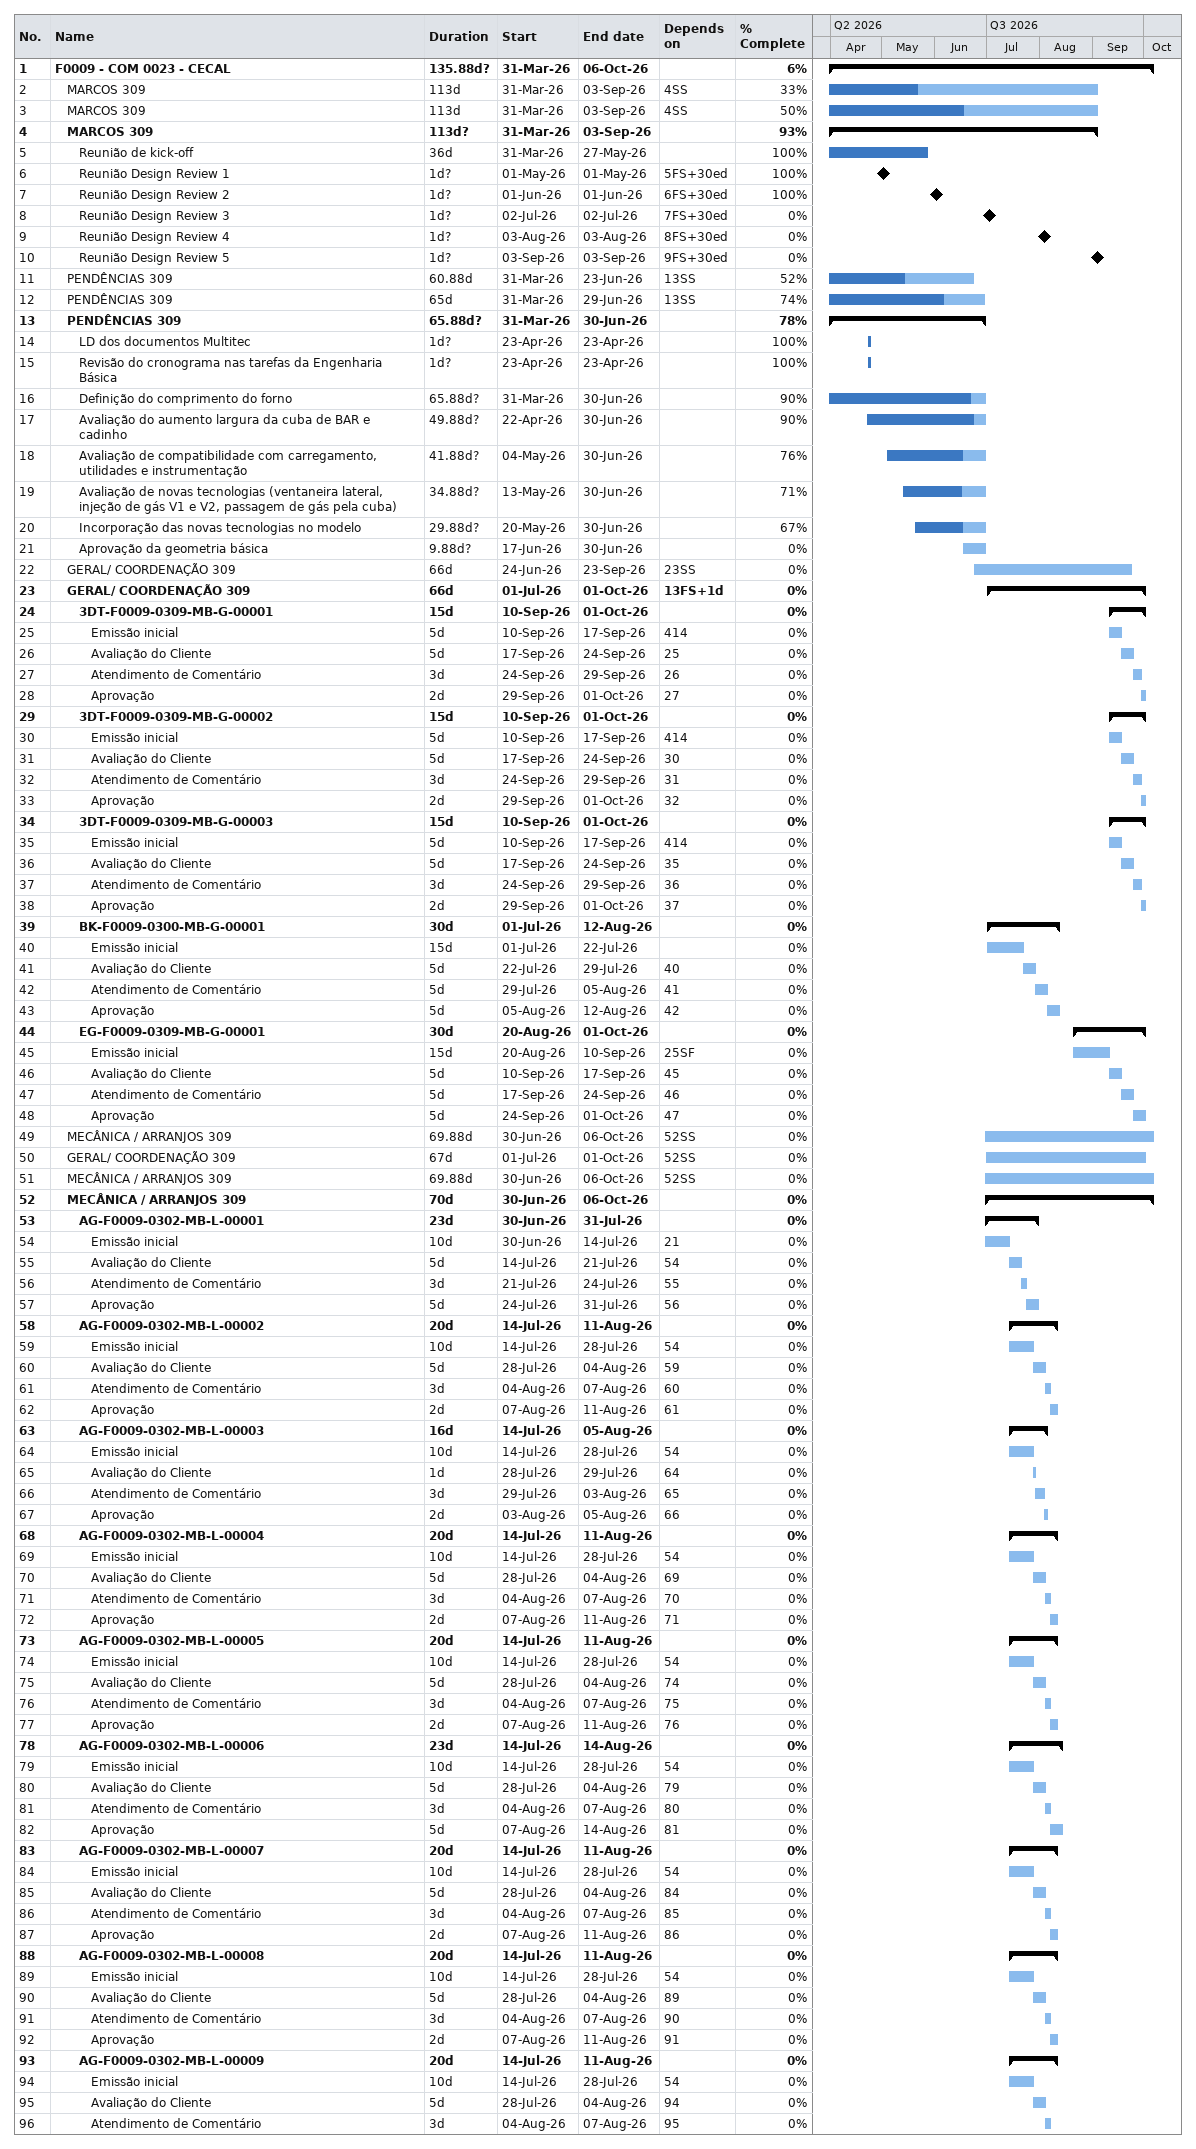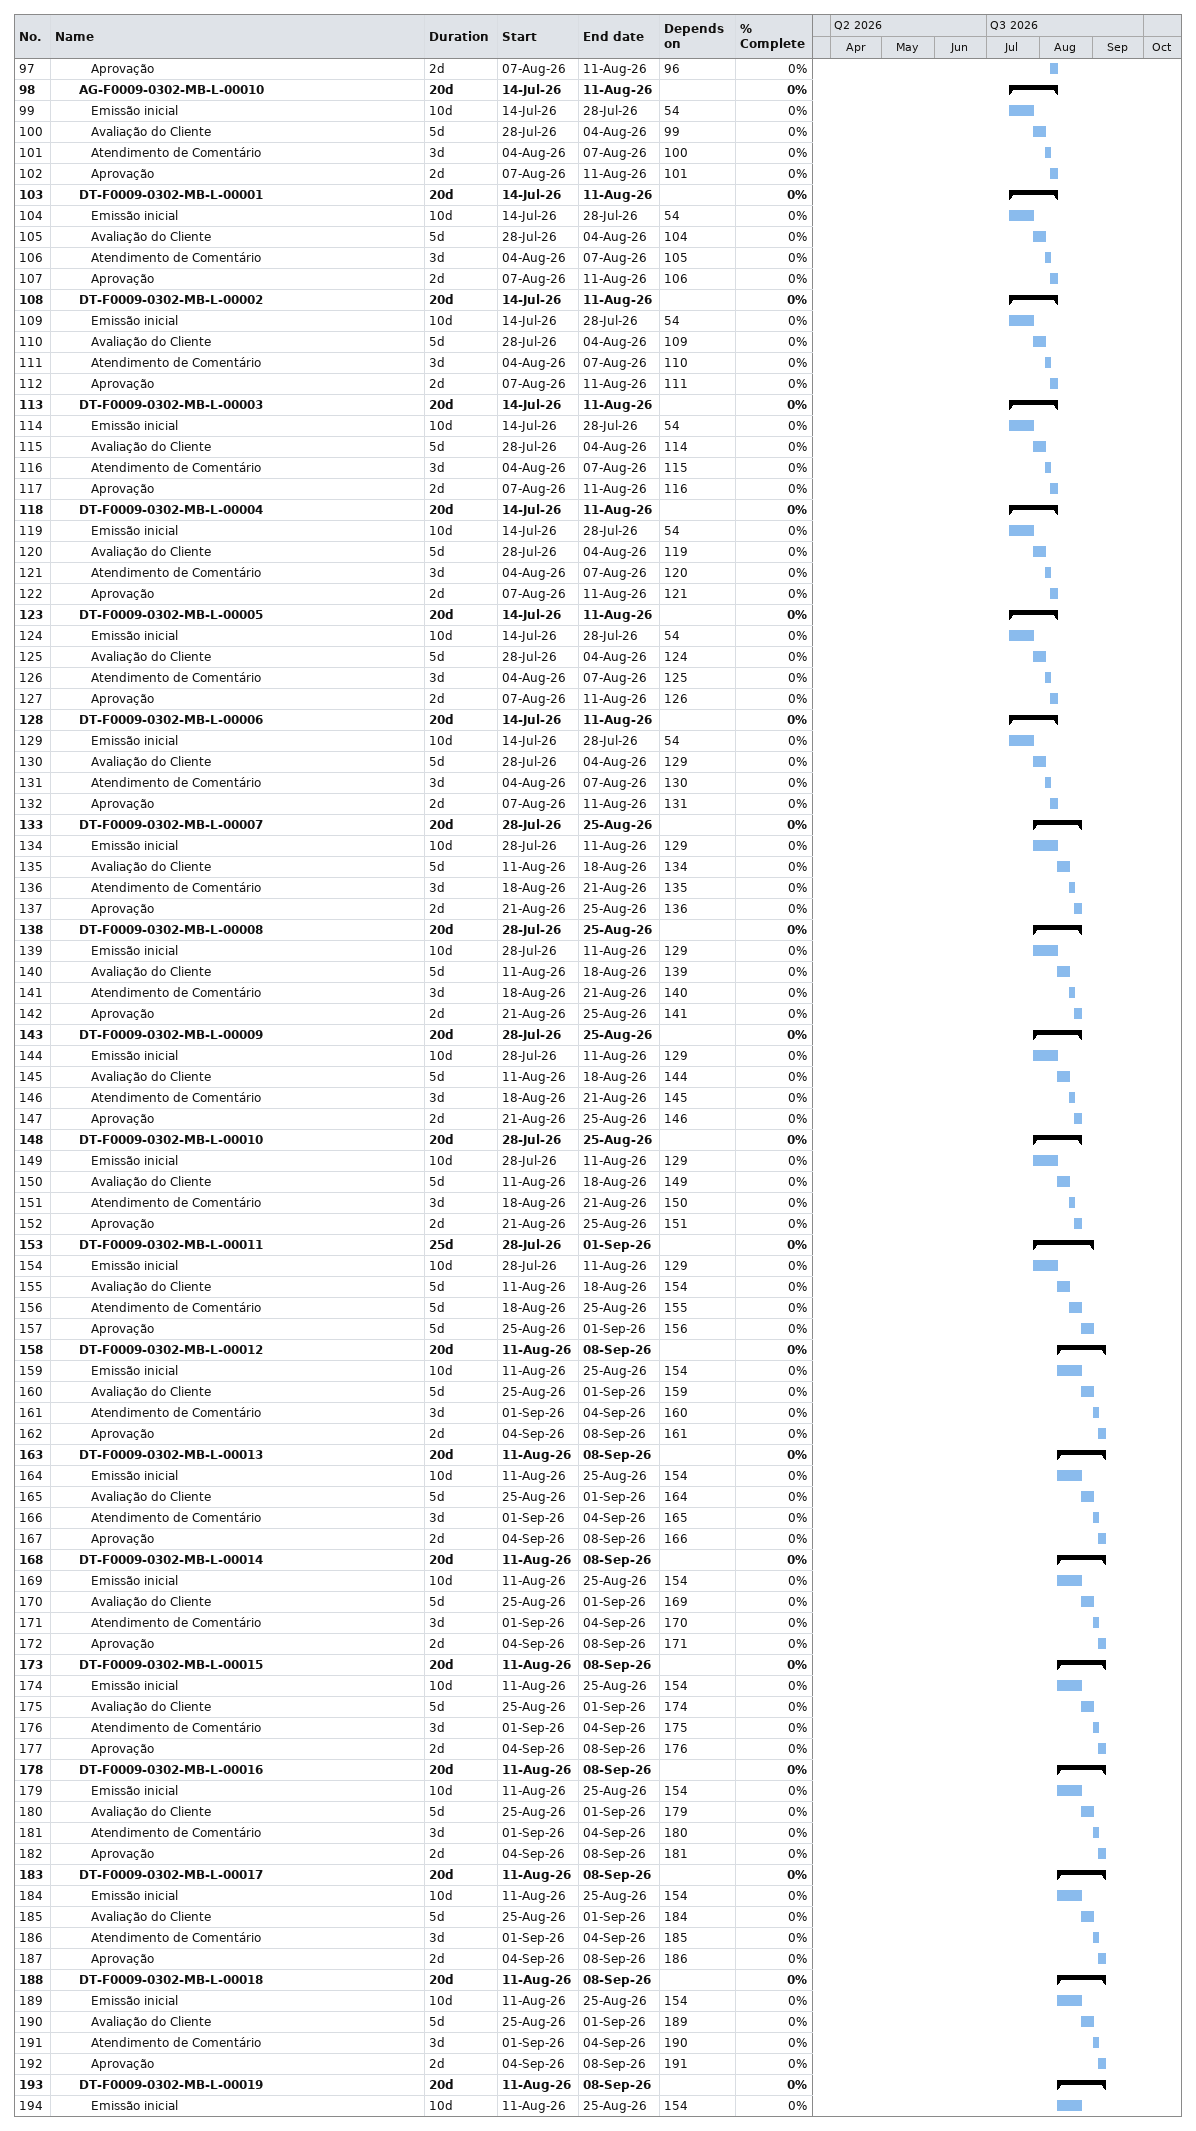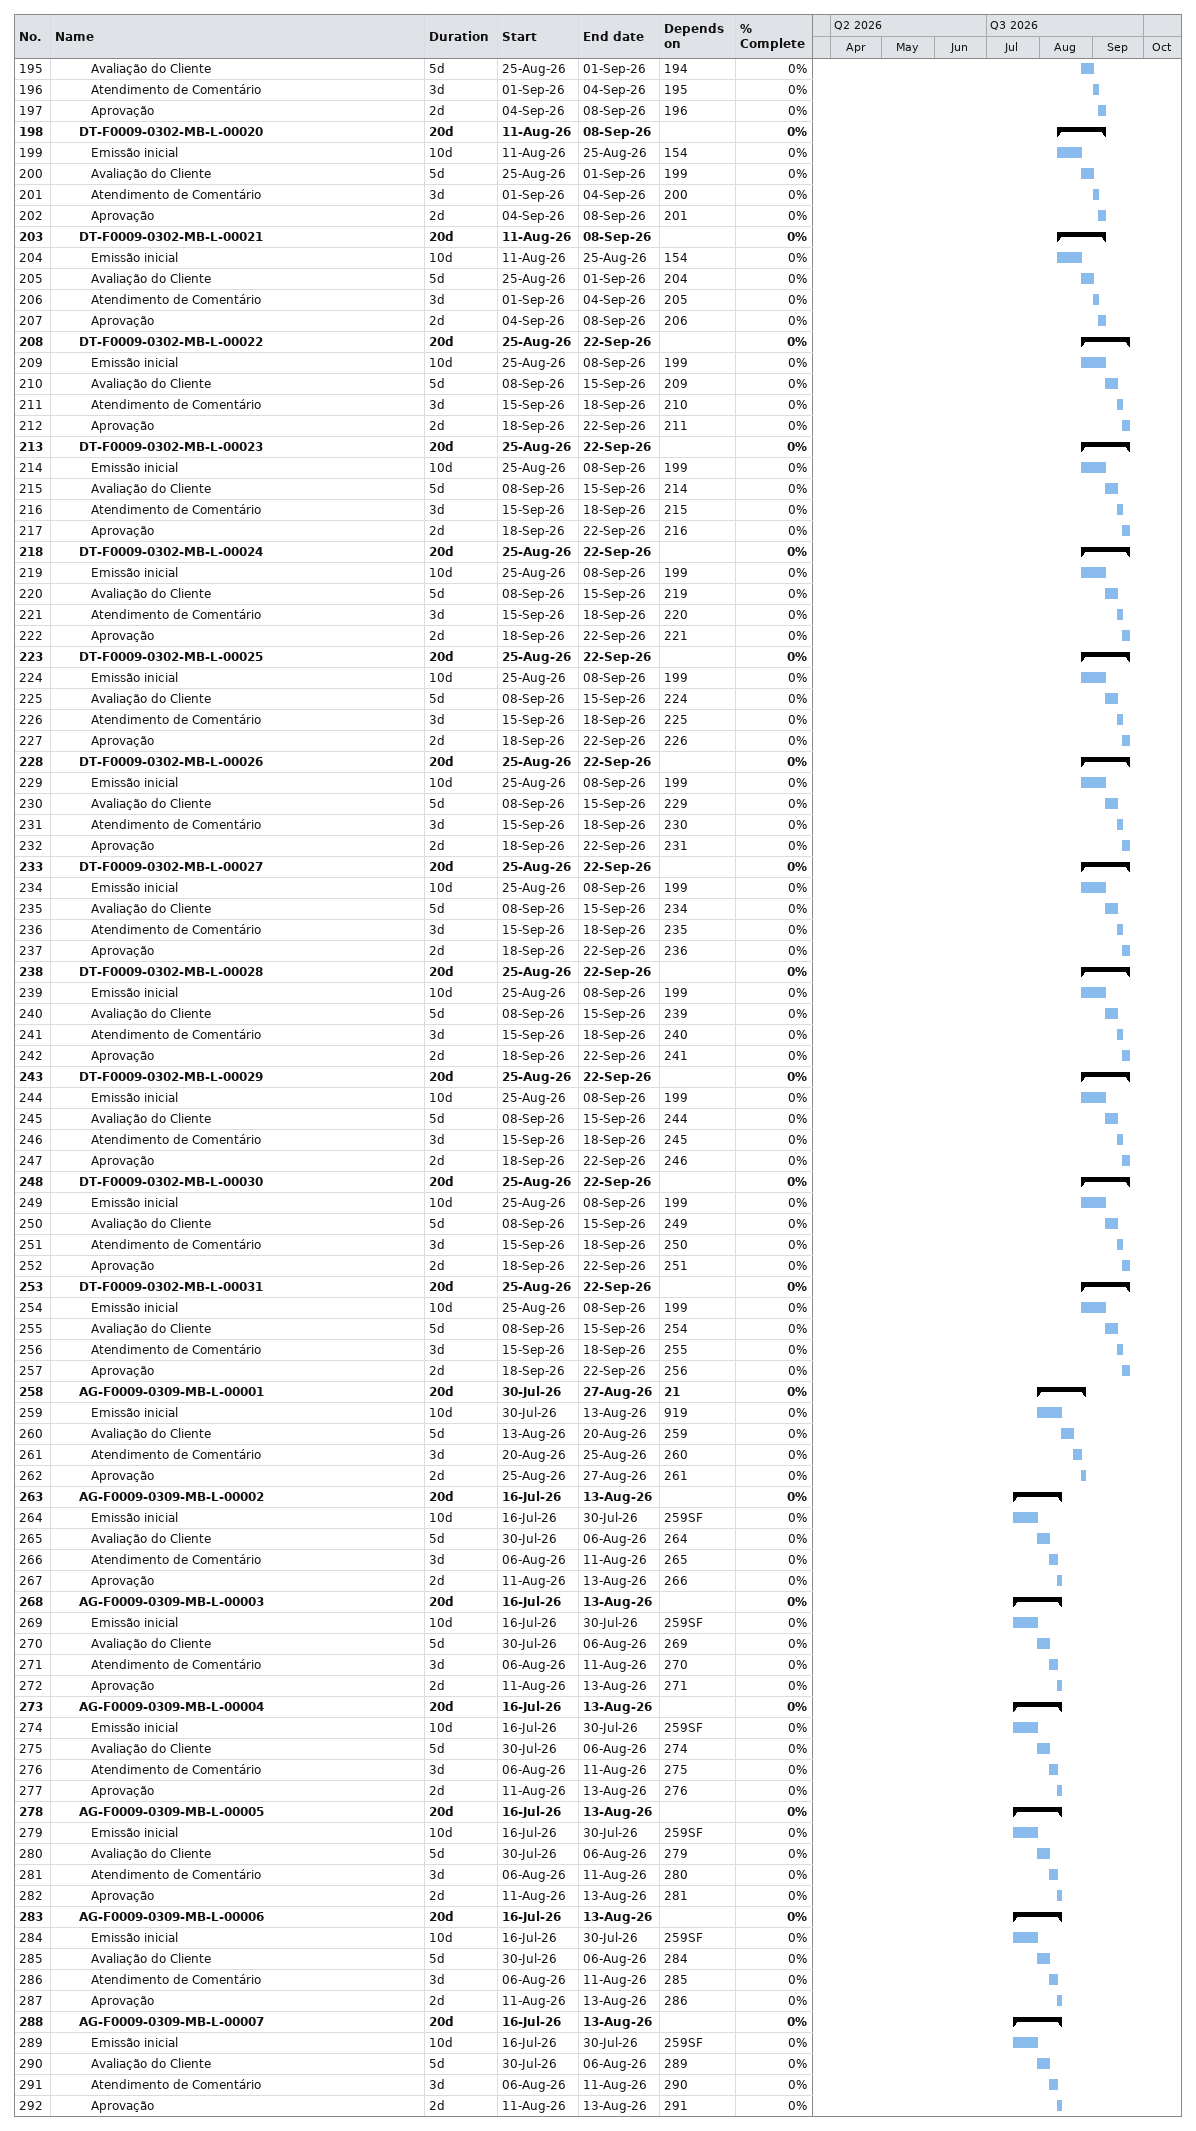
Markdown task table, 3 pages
| ID | Level | Task | Duration | Start | Finish | Predecessors | % complete |
|---|---|---|---|---|---|---|---|
| 1 | 1 | **F0009 - COM 0023 - CECAL** | 135.88d? | 2026-03-31 | 2026-10-06 |  | 6 |
| 2 | 2 | MARCOS 309 | 113d | 2026-03-31 | 2026-09-03 | 4SS | 33 |
| 3 | 2 | MARCOS 309 | 113d | 2026-03-31 | 2026-09-03 | 4SS | 50 |
| 4 | 2 | **MARCOS 309** | 113d? | 2026-03-31 | 2026-09-03 |  | 93 |
| 5 | 3 | Reunião de kick-off | 36d | 2026-03-31 | 2026-05-27 |  | 100 |
| 6 | 3 | Reunião Design Review 1 | 1d? | 2026-05-01 | 2026-05-01 | 5FS+30ed | 100 |
| 7 | 3 | Reunião Design Review 2 | 1d? | 2026-06-01 | 2026-06-01 | 6FS+30ed | 100 |
| 8 | 3 | Reunião Design Review 3 | 1d? | 2026-07-02 | 2026-07-02 | 7FS+30ed | 0 |
| 9 | 3 | Reunião Design Review 4 | 1d? | 2026-08-03 | 2026-08-03 | 8FS+30ed | 0 |
| 10 | 3 | Reunião Design Review 5 | 1d? | 2026-09-03 | 2026-09-03 | 9FS+30ed | 0 |
| 11 | 2 | PENDÊNCIAS 309 | 60.88d | 2026-03-31 | 2026-06-23 | 13SS | 52 |
| 12 | 2 | PENDÊNCIAS 309 | 65d | 2026-03-31 | 2026-06-29 | 13SS | 74 |
| 13 | 2 | **PENDÊNCIAS 309** | 65.88d? | 2026-03-31 | 2026-06-30 |  | 78 |
| 14 | 3 | LD dos documentos Multitec | 1d? | 2026-04-23 | 2026-04-23 |  | 100 |
| 15 | 3 | Revisão do cronograma nas tarefas da Engenharia Básica | 1d? | 2026-04-23 | 2026-04-23 |  | 100 |
| 16 | 3 | Definição do comprimento do forno | 65.88d? | 2026-03-31 | 2026-06-30 |  | 90 |
| 17 | 3 | Avaliação do aumento largura da cuba de BAR e cadinho | 49.88d? | 2026-04-22 | 2026-06-30 |  | 90 |
| 18 | 3 | Avaliação de compatibilidade com carregamento, utilidades e instrumentação | 41.88d? | 2026-05-04 | 2026-06-30 |  | 76 |
| 19 | 3 | Avaliação de novas tecnologias (ventaneira lateral, injeção de gás V1 e V2, passagem de gás pela cuba) | 34.88d? | 2026-05-13 | 2026-06-30 |  | 71 |
| 20 | 3 | Incorporação das novas tecnologias no modelo | 29.88d? | 2026-05-20 | 2026-06-30 |  | 67 |
| 21 | 3 | Aprovação da geometria básica | 9.88d? | 2026-06-17 | 2026-06-30 |  | 0 |
| 22 | 2 | GERAL/ COORDENAÇÃO 309 | 66d | 2026-06-24 | 2026-09-23 | 23SS | 0 |
| 23 | 2 | **GERAL/ COORDENAÇÃO 309** | 66d | 2026-07-01 | 2026-10-01 | 13FS+1d | 0 |
| 24 | 3 | **3DT-F0009-0309-MB-G-00001** | 15d | 2026-09-10 | 2026-10-01 |  | 0 |
| 25 | 4 | Emissão inicial | 5d | 2026-09-10 | 2026-09-17 | 414 | 0 |
| 26 | 4 | Avaliação do Cliente | 5d | 2026-09-17 | 2026-09-24 | 25 | 0 |
| 27 | 4 | Atendimento de Comentário | 3d | 2026-09-24 | 2026-09-29 | 26 | 0 |
| 28 | 4 | Aprovação | 2d | 2026-09-29 | 2026-10-01 | 27 | 0 |
| 29 | 3 | **3DT-F0009-0309-MB-G-00002** | 15d | 2026-09-10 | 2026-10-01 |  | 0 |
| 30 | 4 | Emissão inicial | 5d | 2026-09-10 | 2026-09-17 | 414 | 0 |
| 31 | 4 | Avaliação do Cliente | 5d | 2026-09-17 | 2026-09-24 | 30 | 0 |
| 32 | 4 | Atendimento de Comentário | 3d | 2026-09-24 | 2026-09-29 | 31 | 0 |
| 33 | 4 | Aprovação | 2d | 2026-09-29 | 2026-10-01 | 32 | 0 |
| 34 | 3 | **3DT-F0009-0309-MB-G-00003** | 15d | 2026-09-10 | 2026-10-01 |  | 0 |
| 35 | 4 | Emissão inicial | 5d | 2026-09-10 | 2026-09-17 | 414 | 0 |
| 36 | 4 | Avaliação do Cliente | 5d | 2026-09-17 | 2026-09-24 | 35 | 0 |
| 37 | 4 | Atendimento de Comentário | 3d | 2026-09-24 | 2026-09-29 | 36 | 0 |
| 38 | 4 | Aprovação | 2d | 2026-09-29 | 2026-10-01 | 37 | 0 |
| 39 | 3 | **BK-F0009-0300-MB-G-00001** | 30d | 2026-07-01 | 2026-08-12 |  | 0 |
| 40 | 4 | Emissão inicial | 15d | 2026-07-01 | 2026-07-22 |  | 0 |
| 41 | 4 | Avaliação do Cliente | 5d | 2026-07-22 | 2026-07-29 | 40 | 0 |
| 42 | 4 | Atendimento de Comentário | 5d | 2026-07-29 | 2026-08-05 | 41 | 0 |
| 43 | 4 | Aprovação | 5d | 2026-08-05 | 2026-08-12 | 42 | 0 |
| 44 | 3 | **EG-F0009-0309-MB-G-00001** | 30d | 2026-08-20 | 2026-10-01 |  | 0 |
| 45 | 4 | Emissão inicial | 15d | 2026-08-20 | 2026-09-10 | 25SF | 0 |
| 46 | 4 | Avaliação do Cliente | 5d | 2026-09-10 | 2026-09-17 | 45 | 0 |
| 47 | 4 | Atendimento de Comentário | 5d | 2026-09-17 | 2026-09-24 | 46 | 0 |
| 48 | 4 | Aprovação | 5d | 2026-09-24 | 2026-10-01 | 47 | 0 |
| 49 | 2 | MECÂNICA / ARRANJOS 309 | 69.88d | 2026-06-30 | 2026-10-06 | 52SS | 0 |
| 50 | 2 | GERAL/ COORDENAÇÃO 309 | 67d | 2026-07-01 | 2026-10-01 | 52SS | 0 |
| 51 | 2 | MECÂNICA / ARRANJOS 309 | 69.88d | 2026-06-30 | 2026-10-06 | 52SS | 0 |
| 52 | 2 | **MECÂNICA / ARRANJOS 309** | 70d | 2026-06-30 | 2026-10-06 |  | 0 |
| 53 | 3 | **AG-F0009-0302-MB-L-00001** | 23d | 2026-06-30 | 2026-07-31 |  | 0 |
| 54 | 4 | Emissão inicial | 10d | 2026-06-30 | 2026-07-14 | 21 | 0 |
| 55 | 4 | Avaliação do Cliente | 5d | 2026-07-14 | 2026-07-21 | 54 | 0 |
| 56 | 4 | Atendimento de Comentário | 3d | 2026-07-21 | 2026-07-24 | 55 | 0 |
| 57 | 4 | Aprovação | 5d | 2026-07-24 | 2026-07-31 | 56 | 0 |
| 58 | 3 | **AG-F0009-0302-MB-L-00002** | 20d | 2026-07-14 | 2026-08-11 |  | 0 |
| 59 | 4 | Emissão inicial | 10d | 2026-07-14 | 2026-07-28 | 54 | 0 |
| 60 | 4 | Avaliação do Cliente | 5d | 2026-07-28 | 2026-08-04 | 59 | 0 |
| 61 | 4 | Atendimento de Comentário | 3d | 2026-08-04 | 2026-08-07 | 60 | 0 |
| 62 | 4 | Aprovação | 2d | 2026-08-07 | 2026-08-11 | 61 | 0 |
| 63 | 3 | **AG-F0009-0302-MB-L-00003** | 16d | 2026-07-14 | 2026-08-05 |  | 0 |
| 64 | 4 | Emissão inicial | 10d | 2026-07-14 | 2026-07-28 | 54 | 0 |
| 65 | 4 | Avaliação do Cliente | 1d | 2026-07-28 | 2026-07-29 | 64 | 0 |
| 66 | 4 | Atendimento de Comentário | 3d | 2026-07-29 | 2026-08-03 | 65 | 0 |
| 67 | 4 | Aprovação | 2d | 2026-08-03 | 2026-08-05 | 66 | 0 |
| 68 | 3 | **AG-F0009-0302-MB-L-00004** | 20d | 2026-07-14 | 2026-08-11 |  | 0 |
| 69 | 4 | Emissão inicial | 10d | 2026-07-14 | 2026-07-28 | 54 | 0 |
| 70 | 4 | Avaliação do Cliente | 5d | 2026-07-28 | 2026-08-04 | 69 | 0 |
| 71 | 4 | Atendimento de Comentário | 3d | 2026-08-04 | 2026-08-07 | 70 | 0 |
| 72 | 4 | Aprovação | 2d | 2026-08-07 | 2026-08-11 | 71 | 0 |
| 73 | 3 | **AG-F0009-0302-MB-L-00005** | 20d | 2026-07-14 | 2026-08-11 |  | 0 |
| 74 | 4 | Emissão inicial | 10d | 2026-07-14 | 2026-07-28 | 54 | 0 |
| 75 | 4 | Avaliação do Cliente | 5d | 2026-07-28 | 2026-08-04 | 74 | 0 |
| 76 | 4 | Atendimento de Comentário | 3d | 2026-08-04 | 2026-08-07 | 75 | 0 |
| 77 | 4 | Aprovação | 2d | 2026-08-07 | 2026-08-11 | 76 | 0 |
| 78 | 3 | **AG-F0009-0302-MB-L-00006** | 23d | 2026-07-14 | 2026-08-14 |  | 0 |
| 79 | 4 | Emissão inicial | 10d | 2026-07-14 | 2026-07-28 | 54 | 0 |
| 80 | 4 | Avaliação do Cliente | 5d | 2026-07-28 | 2026-08-04 | 79 | 0 |
| 81 | 4 | Atendimento de Comentário | 3d | 2026-08-04 | 2026-08-07 | 80 | 0 |
| 82 | 4 | Aprovação | 5d | 2026-08-07 | 2026-08-14 | 81 | 0 |
| 83 | 3 | **AG-F0009-0302-MB-L-00007** | 20d | 2026-07-14 | 2026-08-11 |  | 0 |
| 84 | 4 | Emissão inicial | 10d | 2026-07-14 | 2026-07-28 | 54 | 0 |
| 85 | 4 | Avaliação do Cliente | 5d | 2026-07-28 | 2026-08-04 | 84 | 0 |
| 86 | 4 | Atendimento de Comentário | 3d | 2026-08-04 | 2026-08-07 | 85 | 0 |
| 87 | 4 | Aprovação | 2d | 2026-08-07 | 2026-08-11 | 86 | 0 |
| 88 | 3 | **AG-F0009-0302-MB-L-00008** | 20d | 2026-07-14 | 2026-08-11 |  | 0 |
| 89 | 4 | Emissão inicial | 10d | 2026-07-14 | 2026-07-28 | 54 | 0 |
| 90 | 4 | Avaliação do Cliente | 5d | 2026-07-28 | 2026-08-04 | 89 | 0 |
| 91 | 4 | Atendimento de Comentário | 3d | 2026-08-04 | 2026-08-07 | 90 | 0 |
| 92 | 4 | Aprovação | 2d | 2026-08-07 | 2026-08-11 | 91 | 0 |
| 93 | 3 | **AG-F0009-0302-MB-L-00009** | 20d | 2026-07-14 | 2026-08-11 |  | 0 |
| 94 | 4 | Emissão inicial | 10d | 2026-07-14 | 2026-07-28 | 54 | 0 |
| 95 | 4 | Avaliação do Cliente | 5d | 2026-07-28 | 2026-08-04 | 94 | 0 |
| 96 | 4 | Atendimento de Comentário | 3d | 2026-08-04 | 2026-08-07 | 95 | 0 |
| 97 | 4 | Aprovação | 2d | 2026-08-07 | 2026-08-11 | 96 | 0 |
| 98 | 3 | **AG-F0009-0302-MB-L-00010** | 20d | 2026-07-14 | 2026-08-11 |  | 0 |
| 99 | 4 | Emissão inicial | 10d | 2026-07-14 | 2026-07-28 | 54 | 0 |
| 100 | 4 | Avaliação do Cliente | 5d | 2026-07-28 | 2026-08-04 | 99 | 0 |
| 101 | 4 | Atendimento de Comentário | 3d | 2026-08-04 | 2026-08-07 | 100 | 0 |
| 102 | 4 | Aprovação | 2d | 2026-08-07 | 2026-08-11 | 101 | 0 |
| 103 | 3 | **DT-F0009-0302-MB-L-00001** | 20d | 2026-07-14 | 2026-08-11 |  | 0 |
| 104 | 4 | Emissão inicial | 10d | 2026-07-14 | 2026-07-28 | 54 | 0 |
| 105 | 4 | Avaliação do Cliente | 5d | 2026-07-28 | 2026-08-04 | 104 | 0 |
| 106 | 4 | Atendimento de Comentário | 3d | 2026-08-04 | 2026-08-07 | 105 | 0 |
| 107 | 4 | Aprovação | 2d | 2026-08-07 | 2026-08-11 | 106 | 0 |
| 108 | 3 | **DT-F0009-0302-MB-L-00002** | 20d | 2026-07-14 | 2026-08-11 |  | 0 |
| 109 | 4 | Emissão inicial | 10d | 2026-07-14 | 2026-07-28 | 54 | 0 |
| 110 | 4 | Avaliação do Cliente | 5d | 2026-07-28 | 2026-08-04 | 109 | 0 |
| 111 | 4 | Atendimento de Comentário | 3d | 2026-08-04 | 2026-08-07 | 110 | 0 |
| 112 | 4 | Aprovação | 2d | 2026-08-07 | 2026-08-11 | 111 | 0 |
| 113 | 3 | **DT-F0009-0302-MB-L-00003** | 20d | 2026-07-14 | 2026-08-11 |  | 0 |
| 114 | 4 | Emissão inicial | 10d | 2026-07-14 | 2026-07-28 | 54 | 0 |
| 115 | 4 | Avaliação do Cliente | 5d | 2026-07-28 | 2026-08-04 | 114 | 0 |
| 116 | 4 | Atendimento de Comentário | 3d | 2026-08-04 | 2026-08-07 | 115 | 0 |
| 117 | 4 | Aprovação | 2d | 2026-08-07 | 2026-08-11 | 116 | 0 |
| 118 | 3 | **DT-F0009-0302-MB-L-00004** | 20d | 2026-07-14 | 2026-08-11 |  | 0 |
| 119 | 4 | Emissão inicial | 10d | 2026-07-14 | 2026-07-28 | 54 | 0 |
| 120 | 4 | Avaliação do Cliente | 5d | 2026-07-28 | 2026-08-04 | 119 | 0 |
| 121 | 4 | Atendimento de Comentário | 3d | 2026-08-04 | 2026-08-07 | 120 | 0 |
| 122 | 4 | Aprovação | 2d | 2026-08-07 | 2026-08-11 | 121 | 0 |
| 123 | 3 | **DT-F0009-0302-MB-L-00005** | 20d | 2026-07-14 | 2026-08-11 |  | 0 |
| 124 | 4 | Emissão inicial | 10d | 2026-07-14 | 2026-07-28 | 54 | 0 |
| 125 | 4 | Avaliação do Cliente | 5d | 2026-07-28 | 2026-08-04 | 124 | 0 |
| 126 | 4 | Atendimento de Comentário | 3d | 2026-08-04 | 2026-08-07 | 125 | 0 |
| 127 | 4 | Aprovação | 2d | 2026-08-07 | 2026-08-11 | 126 | 0 |
| 128 | 3 | **DT-F0009-0302-MB-L-00006** | 20d | 2026-07-14 | 2026-08-11 |  | 0 |
| 129 | 4 | Emissão inicial | 10d | 2026-07-14 | 2026-07-28 | 54 | 0 |
| 130 | 4 | Avaliação do Cliente | 5d | 2026-07-28 | 2026-08-04 | 129 | 0 |
| 131 | 4 | Atendimento de Comentário | 3d | 2026-08-04 | 2026-08-07 | 130 | 0 |
| 132 | 4 | Aprovação | 2d | 2026-08-07 | 2026-08-11 | 131 | 0 |
| 133 | 3 | **DT-F0009-0302-MB-L-00007** | 20d | 2026-07-28 | 2026-08-25 |  | 0 |
| 134 | 4 | Emissão inicial | 10d | 2026-07-28 | 2026-08-11 | 129 | 0 |
| 135 | 4 | Avaliação do Cliente | 5d | 2026-08-11 | 2026-08-18 | 134 | 0 |
| 136 | 4 | Atendimento de Comentário | 3d | 2026-08-18 | 2026-08-21 | 135 | 0 |
| 137 | 4 | Aprovação | 2d | 2026-08-21 | 2026-08-25 | 136 | 0 |
| 138 | 3 | **DT-F0009-0302-MB-L-00008** | 20d | 2026-07-28 | 2026-08-25 |  | 0 |
| 139 | 4 | Emissão inicial | 10d | 2026-07-28 | 2026-08-11 | 129 | 0 |
| 140 | 4 | Avaliação do Cliente | 5d | 2026-08-11 | 2026-08-18 | 139 | 0 |
| 141 | 4 | Atendimento de Comentário | 3d | 2026-08-18 | 2026-08-21 | 140 | 0 |
| 142 | 4 | Aprovação | 2d | 2026-08-21 | 2026-08-25 | 141 | 0 |
| 143 | 3 | **DT-F0009-0302-MB-L-00009** | 20d | 2026-07-28 | 2026-08-25 |  | 0 |
| 144 | 4 | Emissão inicial | 10d | 2026-07-28 | 2026-08-11 | 129 | 0 |
| 145 | 4 | Avaliação do Cliente | 5d | 2026-08-11 | 2026-08-18 | 144 | 0 |
| 146 | 4 | Atendimento de Comentário | 3d | 2026-08-18 | 2026-08-21 | 145 | 0 |
| 147 | 4 | Aprovação | 2d | 2026-08-21 | 2026-08-25 | 146 | 0 |
| 148 | 3 | **DT-F0009-0302-MB-L-00010** | 20d | 2026-07-28 | 2026-08-25 |  | 0 |
| 149 | 4 | Emissão inicial | 10d | 2026-07-28 | 2026-08-11 | 129 | 0 |
| 150 | 4 | Avaliação do Cliente | 5d | 2026-08-11 | 2026-08-18 | 149 | 0 |
| 151 | 4 | Atendimento de Comentário | 3d | 2026-08-18 | 2026-08-21 | 150 | 0 |
| 152 | 4 | Aprovação | 2d | 2026-08-21 | 2026-08-25 | 151 | 0 |
| 153 | 3 | **DT-F0009-0302-MB-L-00011** | 25d | 2026-07-28 | 2026-09-01 |  | 0 |
| 154 | 4 | Emissão inicial | 10d | 2026-07-28 | 2026-08-11 | 129 | 0 |
| 155 | 4 | Avaliação do Cliente | 5d | 2026-08-11 | 2026-08-18 | 154 | 0 |
| 156 | 4 | Atendimento de Comentário | 5d | 2026-08-18 | 2026-08-25 | 155 | 0 |
| 157 | 4 | Aprovação | 5d | 2026-08-25 | 2026-09-01 | 156 | 0 |
| 158 | 3 | **DT-F0009-0302-MB-L-00012** | 20d | 2026-08-11 | 2026-09-08 |  | 0 |
| 159 | 4 | Emissão inicial | 10d | 2026-08-11 | 2026-08-25 | 154 | 0 |
| 160 | 4 | Avaliação do Cliente | 5d | 2026-08-25 | 2026-09-01 | 159 | 0 |
| 161 | 4 | Atendimento de Comentário | 3d | 2026-09-01 | 2026-09-04 | 160 | 0 |
| 162 | 4 | Aprovação | 2d | 2026-09-04 | 2026-09-08 | 161 | 0 |
| 163 | 3 | **DT-F0009-0302-MB-L-00013** | 20d | 2026-08-11 | 2026-09-08 |  | 0 |
| 164 | 4 | Emissão inicial | 10d | 2026-08-11 | 2026-08-25 | 154 | 0 |
| 165 | 4 | Avaliação do Cliente | 5d | 2026-08-25 | 2026-09-01 | 164 | 0 |
| 166 | 4 | Atendimento de Comentário | 3d | 2026-09-01 | 2026-09-04 | 165 | 0 |
| 167 | 4 | Aprovação | 2d | 2026-09-04 | 2026-09-08 | 166 | 0 |
| 168 | 3 | **DT-F0009-0302-MB-L-00014** | 20d | 2026-08-11 | 2026-09-08 |  | 0 |
| 169 | 4 | Emissão inicial | 10d | 2026-08-11 | 2026-08-25 | 154 | 0 |
| 170 | 4 | Avaliação do Cliente | 5d | 2026-08-25 | 2026-09-01 | 169 | 0 |
| 171 | 4 | Atendimento de Comentário | 3d | 2026-09-01 | 2026-09-04 | 170 | 0 |
| 172 | 4 | Aprovação | 2d | 2026-09-04 | 2026-09-08 | 171 | 0 |
| 173 | 3 | **DT-F0009-0302-MB-L-00015** | 20d | 2026-08-11 | 2026-09-08 |  | 0 |
| 174 | 4 | Emissão inicial | 10d | 2026-08-11 | 2026-08-25 | 154 | 0 |
| 175 | 4 | Avaliação do Cliente | 5d | 2026-08-25 | 2026-09-01 | 174 | 0 |
| 176 | 4 | Atendimento de Comentário | 3d | 2026-09-01 | 2026-09-04 | 175 | 0 |
| 177 | 4 | Aprovação | 2d | 2026-09-04 | 2026-09-08 | 176 | 0 |
| 178 | 3 | **DT-F0009-0302-MB-L-00016** | 20d | 2026-08-11 | 2026-09-08 |  | 0 |
| 179 | 4 | Emissão inicial | 10d | 2026-08-11 | 2026-08-25 | 154 | 0 |
| 180 | 4 | Avaliação do Cliente | 5d | 2026-08-25 | 2026-09-01 | 179 | 0 |
| 181 | 4 | Atendimento de Comentário | 3d | 2026-09-01 | 2026-09-04 | 180 | 0 |
| 182 | 4 | Aprovação | 2d | 2026-09-04 | 2026-09-08 | 181 | 0 |
| 183 | 3 | **DT-F0009-0302-MB-L-00017** | 20d | 2026-08-11 | 2026-09-08 |  | 0 |
| 184 | 4 | Emissão inicial | 10d | 2026-08-11 | 2026-08-25 | 154 | 0 |
| 185 | 4 | Avaliação do Cliente | 5d | 2026-08-25 | 2026-09-01 | 184 | 0 |
| 186 | 4 | Atendimento de Comentário | 3d | 2026-09-01 | 2026-09-04 | 185 | 0 |
| 187 | 4 | Aprovação | 2d | 2026-09-04 | 2026-09-08 | 186 | 0 |
| 188 | 3 | **DT-F0009-0302-MB-L-00018** | 20d | 2026-08-11 | 2026-09-08 |  | 0 |
| 189 | 4 | Emissão inicial | 10d | 2026-08-11 | 2026-08-25 | 154 | 0 |
| 190 | 4 | Avaliação do Cliente | 5d | 2026-08-25 | 2026-09-01 | 189 | 0 |
| 191 | 4 | Atendimento de Comentário | 3d | 2026-09-01 | 2026-09-04 | 190 | 0 |
| 192 | 4 | Aprovação | 2d | 2026-09-04 | 2026-09-08 | 191 | 0 |
| 193 | 3 | **DT-F0009-0302-MB-L-00019** | 20d | 2026-08-11 | 2026-09-08 |  | 0 |
| 194 | 4 | Emissão inicial | 10d | 2026-08-11 | 2026-08-25 | 154 | 0 |
| 195 | 4 | Avaliação do Cliente | 5d | 2026-08-25 | 2026-09-01 | 194 | 0 |
| 196 | 4 | Atendimento de Comentário | 3d | 2026-09-01 | 2026-09-04 | 195 | 0 |
| 197 | 4 | Aprovação | 2d | 2026-09-04 | 2026-09-08 | 196 | 0 |
| 198 | 3 | **DT-F0009-0302-MB-L-00020** | 20d | 2026-08-11 | 2026-09-08 |  | 0 |
| 199 | 4 | Emissão inicial | 10d | 2026-08-11 | 2026-08-25 | 154 | 0 |
| 200 | 4 | Avaliação do Cliente | 5d | 2026-08-25 | 2026-09-01 | 199 | 0 |
| 201 | 4 | Atendimento de Comentário | 3d | 2026-09-01 | 2026-09-04 | 200 | 0 |
| 202 | 4 | Aprovação | 2d | 2026-09-04 | 2026-09-08 | 201 | 0 |
| 203 | 3 | **DT-F0009-0302-MB-L-00021** | 20d | 2026-08-11 | 2026-09-08 |  | 0 |
| 204 | 4 | Emissão inicial | 10d | 2026-08-11 | 2026-08-25 | 154 | 0 |
| 205 | 4 | Avaliação do Cliente | 5d | 2026-08-25 | 2026-09-01 | 204 | 0 |
| 206 | 4 | Atendimento de Comentário | 3d | 2026-09-01 | 2026-09-04 | 205 | 0 |
| 207 | 4 | Aprovação | 2d | 2026-09-04 | 2026-09-08 | 206 | 0 |
| 208 | 3 | **DT-F0009-0302-MB-L-00022** | 20d | 2026-08-25 | 2026-09-22 |  | 0 |
| 209 | 4 | Emissão inicial | 10d | 2026-08-25 | 2026-09-08 | 199 | 0 |
| 210 | 4 | Avaliação do Cliente | 5d | 2026-09-08 | 2026-09-15 | 209 | 0 |
| 211 | 4 | Atendimento de Comentário | 3d | 2026-09-15 | 2026-09-18 | 210 | 0 |
| 212 | 4 | Aprovação | 2d | 2026-09-18 | 2026-09-22 | 211 | 0 |
| 213 | 3 | **DT-F0009-0302-MB-L-00023** | 20d | 2026-08-25 | 2026-09-22 |  | 0 |
| 214 | 4 | Emissão inicial | 10d | 2026-08-25 | 2026-09-08 | 199 | 0 |
| 215 | 4 | Avaliação do Cliente | 5d | 2026-09-08 | 2026-09-15 | 214 | 0 |
| 216 | 4 | Atendimento de Comentário | 3d | 2026-09-15 | 2026-09-18 | 215 | 0 |
| 217 | 4 | Aprovação | 2d | 2026-09-18 | 2026-09-22 | 216 | 0 |
| 218 | 3 | **DT-F0009-0302-MB-L-00024** | 20d | 2026-08-25 | 2026-09-22 |  | 0 |
| 219 | 4 | Emissão inicial | 10d | 2026-08-25 | 2026-09-08 | 199 | 0 |
| 220 | 4 | Avaliação do Cliente | 5d | 2026-09-08 | 2026-09-15 | 219 | 0 |
| 221 | 4 | Atendimento de Comentário | 3d | 2026-09-15 | 2026-09-18 | 220 | 0 |
| 222 | 4 | Aprovação | 2d | 2026-09-18 | 2026-09-22 | 221 | 0 |
| 223 | 3 | **DT-F0009-0302-MB-L-00025** | 20d | 2026-08-25 | 2026-09-22 |  | 0 |
| 224 | 4 | Emissão inicial | 10d | 2026-08-25 | 2026-09-08 | 199 | 0 |
| 225 | 4 | Avaliação do Cliente | 5d | 2026-09-08 | 2026-09-15 | 224 | 0 |
| 226 | 4 | Atendimento de Comentário | 3d | 2026-09-15 | 2026-09-18 | 225 | 0 |
| 227 | 4 | Aprovação | 2d | 2026-09-18 | 2026-09-22 | 226 | 0 |
| 228 | 3 | **DT-F0009-0302-MB-L-00026** | 20d | 2026-08-25 | 2026-09-22 |  | 0 |
| 229 | 4 | Emissão inicial | 10d | 2026-08-25 | 2026-09-08 | 199 | 0 |
| 230 | 4 | Avaliação do Cliente | 5d | 2026-09-08 | 2026-09-15 | 229 | 0 |
| 231 | 4 | Atendimento de Comentário | 3d | 2026-09-15 | 2026-09-18 | 230 | 0 |
| 232 | 4 | Aprovação | 2d | 2026-09-18 | 2026-09-22 | 231 | 0 |
| 233 | 3 | **DT-F0009-0302-MB-L-00027** | 20d | 2026-08-25 | 2026-09-22 |  | 0 |
| 234 | 4 | Emissão inicial | 10d | 2026-08-25 | 2026-09-08 | 199 | 0 |
| 235 | 4 | Avaliação do Cliente | 5d | 2026-09-08 | 2026-09-15 | 234 | 0 |
| 236 | 4 | Atendimento de Comentário | 3d | 2026-09-15 | 2026-09-18 | 235 | 0 |
| 237 | 4 | Aprovação | 2d | 2026-09-18 | 2026-09-22 | 236 | 0 |
| 238 | 3 | **DT-F0009-0302-MB-L-00028** | 20d | 2026-08-25 | 2026-09-22 |  | 0 |
| 239 | 4 | Emissão inicial | 10d | 2026-08-25 | 2026-09-08 | 199 | 0 |
| 240 | 4 | Avaliação do Cliente | 5d | 2026-09-08 | 2026-09-15 | 239 | 0 |
| 241 | 4 | Atendimento de Comentário | 3d | 2026-09-15 | 2026-09-18 | 240 | 0 |
| 242 | 4 | Aprovação | 2d | 2026-09-18 | 2026-09-22 | 241 | 0 |
| 243 | 3 | **DT-F0009-0302-MB-L-00029** | 20d | 2026-08-25 | 2026-09-22 |  | 0 |
| 244 | 4 | Emissão inicial | 10d | 2026-08-25 | 2026-09-08 | 199 | 0 |
| 245 | 4 | Avaliação do Cliente | 5d | 2026-09-08 | 2026-09-15 | 244 | 0 |
| 246 | 4 | Atendimento de Comentário | 3d | 2026-09-15 | 2026-09-18 | 245 | 0 |
| 247 | 4 | Aprovação | 2d | 2026-09-18 | 2026-09-22 | 246 | 0 |
| 248 | 3 | **DT-F0009-0302-MB-L-00030** | 20d | 2026-08-25 | 2026-09-22 |  | 0 |
| 249 | 4 | Emissão inicial | 10d | 2026-08-25 | 2026-09-08 | 199 | 0 |
| 250 | 4 | Avaliação do Cliente | 5d | 2026-09-08 | 2026-09-15 | 249 | 0 |
| 251 | 4 | Atendimento de Comentário | 3d | 2026-09-15 | 2026-09-18 | 250 | 0 |
| 252 | 4 | Aprovação | 2d | 2026-09-18 | 2026-09-22 | 251 | 0 |
| 253 | 3 | **DT-F0009-0302-MB-L-00031** | 20d | 2026-08-25 | 2026-09-22 |  | 0 |
| 254 | 4 | Emissão inicial | 10d | 2026-08-25 | 2026-09-08 | 199 | 0 |
| 255 | 4 | Avaliação do Cliente | 5d | 2026-09-08 | 2026-09-15 | 254 | 0 |
| 256 | 4 | Atendimento de Comentário | 3d | 2026-09-15 | 2026-09-18 | 255 | 0 |
| 257 | 4 | Aprovação | 2d | 2026-09-18 | 2026-09-22 | 256 | 0 |
| 258 | 3 | **AG-F0009-0309-MB-L-00001** | 20d | 2026-07-30 | 2026-08-27 | 21 | 0 |
| 259 | 4 | Emissão inicial | 10d | 2026-07-30 | 2026-08-13 | 919 | 0 |
| 260 | 4 | Avaliação do Cliente | 5d | 2026-08-13 | 2026-08-20 | 259 | 0 |
| 261 | 4 | Atendimento de Comentário | 3d | 2026-08-20 | 2026-08-25 | 260 | 0 |
| 262 | 4 | Aprovação | 2d | 2026-08-25 | 2026-08-27 | 261 | 0 |
| 263 | 3 | **AG-F0009-0309-MB-L-00002** | 20d | 2026-07-16 | 2026-08-13 |  | 0 |
| 264 | 4 | Emissão inicial | 10d | 2026-07-16 | 2026-07-30 | 259SF | 0 |
| 265 | 4 | Avaliação do Cliente | 5d | 2026-07-30 | 2026-08-06 | 264 | 0 |
| 266 | 4 | Atendimento de Comentário | 3d | 2026-08-06 | 2026-08-11 | 265 | 0 |
| 267 | 4 | Aprovação | 2d | 2026-08-11 | 2026-08-13 | 266 | 0 |
| 268 | 3 | **AG-F0009-0309-MB-L-00003** | 20d | 2026-07-16 | 2026-08-13 |  | 0 |
| 269 | 4 | Emissão inicial | 10d | 2026-07-16 | 2026-07-30 | 259SF | 0 |
| 270 | 4 | Avaliação do Cliente | 5d | 2026-07-30 | 2026-08-06 | 269 | 0 |
| 271 | 4 | Atendimento de Comentário | 3d | 2026-08-06 | 2026-08-11 | 270 | 0 |
| 272 | 4 | Aprovação | 2d | 2026-08-11 | 2026-08-13 | 271 | 0 |
| 273 | 3 | **AG-F0009-0309-MB-L-00004** | 20d | 2026-07-16 | 2026-08-13 |  | 0 |
| 274 | 4 | Emissão inicial | 10d | 2026-07-16 | 2026-07-30 | 259SF | 0 |
| 275 | 4 | Avaliação do Cliente | 5d | 2026-07-30 | 2026-08-06 | 274 | 0 |
| 276 | 4 | Atendimento de Comentário | 3d | 2026-08-06 | 2026-08-11 | 275 | 0 |
| 277 | 4 | Aprovação | 2d | 2026-08-11 | 2026-08-13 | 276 | 0 |
| 278 | 3 | **AG-F0009-0309-MB-L-00005** | 20d | 2026-07-16 | 2026-08-13 |  | 0 |
| 279 | 4 | Emissão inicial | 10d | 2026-07-16 | 2026-07-30 | 259SF | 0 |
| 280 | 4 | Avaliação do Cliente | 5d | 2026-07-30 | 2026-08-06 | 279 | 0 |
| 281 | 4 | Atendimento de Comentário | 3d | 2026-08-06 | 2026-08-11 | 280 | 0 |
| 282 | 4 | Aprovação | 2d | 2026-08-11 | 2026-08-13 | 281 | 0 |
| 283 | 3 | **AG-F0009-0309-MB-L-00006** | 20d | 2026-07-16 | 2026-08-13 |  | 0 |
| 284 | 4 | Emissão inicial | 10d | 2026-07-16 | 2026-07-30 | 259SF | 0 |
| 285 | 4 | Avaliação do Cliente | 5d | 2026-07-30 | 2026-08-06 | 284 | 0 |
| 286 | 4 | Atendimento de Comentário | 3d | 2026-08-06 | 2026-08-11 | 285 | 0 |
| 287 | 4 | Aprovação | 2d | 2026-08-11 | 2026-08-13 | 286 | 0 |
| 288 | 3 | **AG-F0009-0309-MB-L-00007** | 20d | 2026-07-16 | 2026-08-13 |  | 0 |
| 289 | 4 | Emissão inicial | 10d | 2026-07-16 | 2026-07-30 | 259SF | 0 |
| 290 | 4 | Avaliação do Cliente | 5d | 2026-07-30 | 2026-08-06 | 289 | 0 |
| 291 | 4 | Atendimento de Comentário | 3d | 2026-08-06 | 2026-08-11 | 290 | 0 |
| 292 | 4 | Aprovação | 2d | 2026-08-11 | 2026-08-13 | 291 | 0 |
